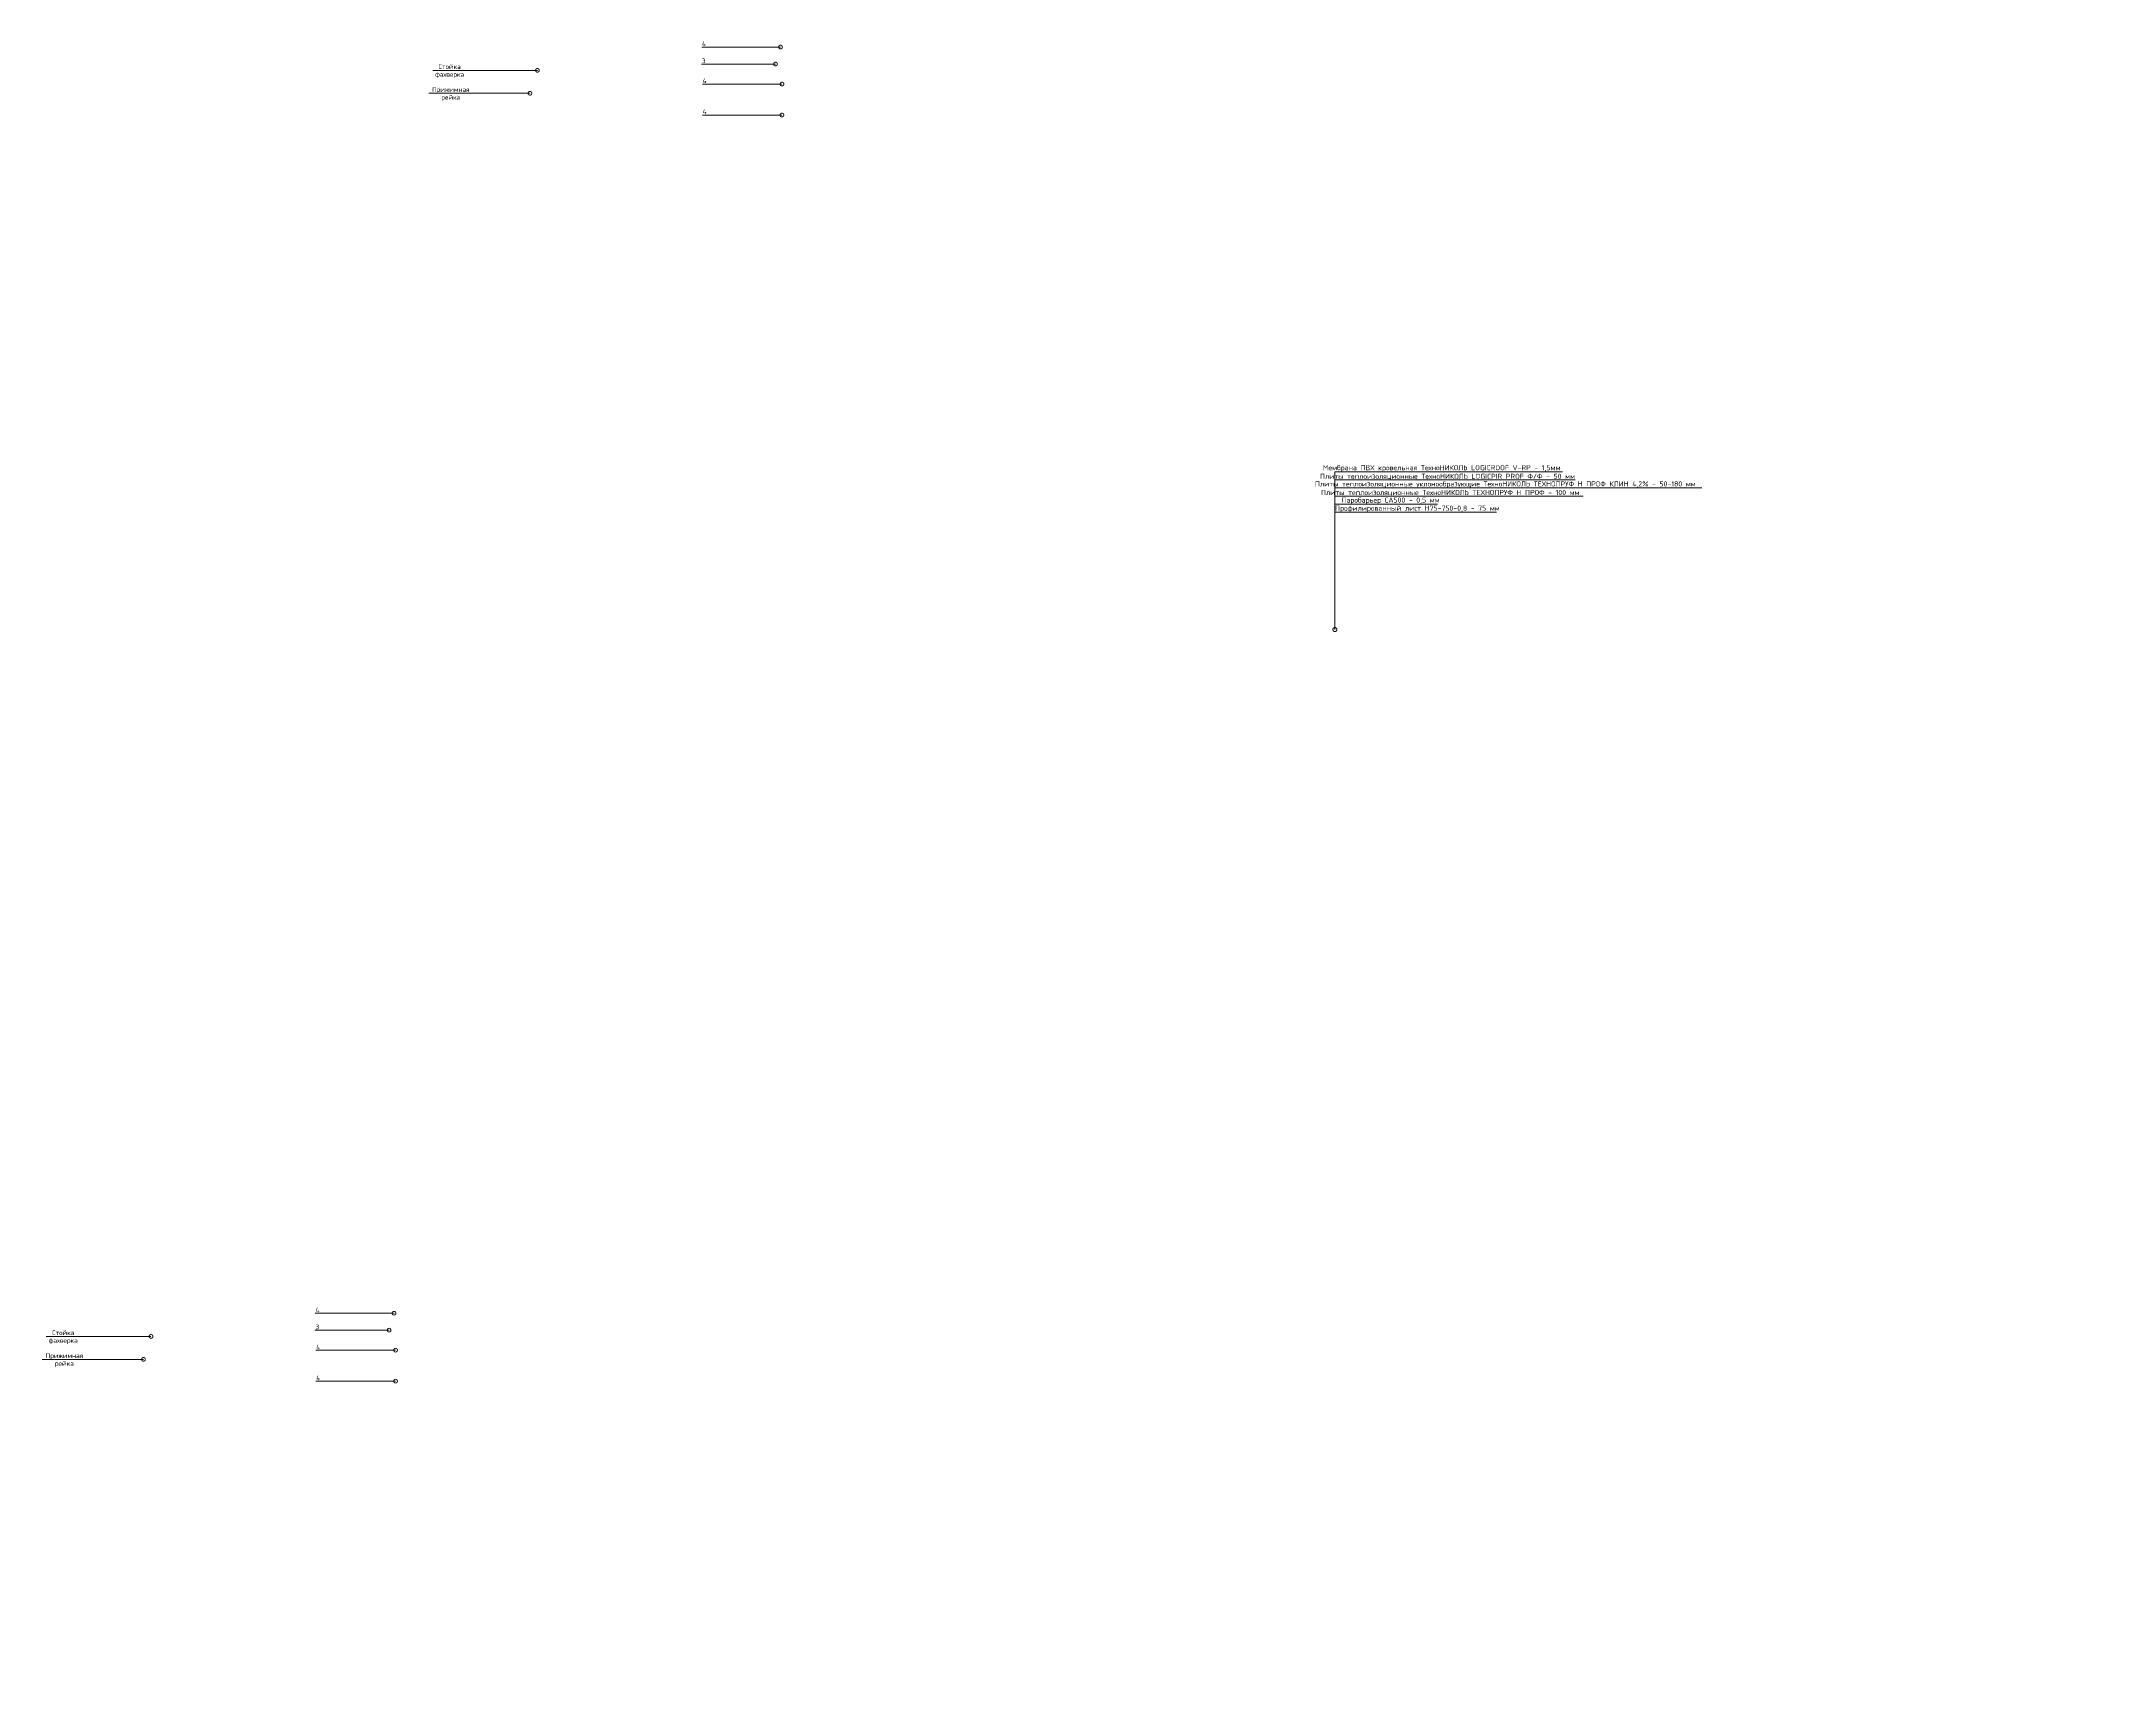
# Model space of a CAD drawing. Header units: millimetres. Extents: x -263990 to 193903, y -164417 to 240530.
# Drawn here: x -263990 to -149871, y -74439 to 15959 of the extents above; entities that cross this region are included whole.
import ezdxf
from ezdxf import colors
from ezdxf.entities.mleader import LeaderData, LeaderLine
from ezdxf.math import Vec2, Vec3

# ---------------------------------------------------------------- set-up
doc = ezdxf.new("R2010")
doc.units = ezdxf.units.MM
doc.header["$LTSCALE"] = 20
doc.layers.get('0').update_dxf_attribs({"lineweight": 0})
doc.layers.add('TN-АННОТАЦИИ', color=7, linetype='Continuous', lineweight=0)
doc.styles.add('TN-Текст', font='isocpeur.ttf')

# ---------------------------------------------------------------- blocks, each defined once
blk = doc.blocks.new('_DOTSMALL')
at = {"color": 0, "linetype": 'ByBlock', "const_width": 0.5}
blk.add_lwpolyline([(-0.0625, 0, 1), (0.0625, 0, 1)], format="xyb", close=True, dxfattribs=at)

msp = doc.modelspace()

# ---------------------------------------------------------------- leaders
at = {"layer": 'TN-АННОТАЦИИ'}
ml = msp.add_multileader_mtext('Standard', dxfattribs=at)
ml.set_content('3', color=256, style='TN-Текст')
ml.set_leader_properties(color=256, linetype='ByLayer', lineweight=-1)
ml.set_arrow_properties(name='DOTSMALL')
ml.build(insert=Vec2(0, 0))
ml.multileader.update_dxf_attribs({"text_left_attachment_type": 6, "text_right_attachment_type": 6, "dogleg_length": 100, "arrow_head_size": 410.3994, "scale": 10})
ctx = ml.context
ctx.base_point, ctx.scale, ctx.char_height, ctx.arrow_head_size, ctx.landing_gap_size, ctx.plane_origin = Vec3(-227596.84403, 14715.42323), 10, 256.49962, 410.3994, 0, Vec3(-205456.82838, 7027.71467)
ctx.left_attachment, ctx.right_attachment, ctx.text_align_type = 6, 6, 1
notes = []
notes.append((ctx, [(1, (1, 1, 0), (-227384.67453, 14715.42323), (-1, 0), 83.91969, [(0, [(-223582.08423, 14715.42323)], 0, [])])]))
ctx.mtext.insert, ctx.mtext.alignment, ctx.mtext.line_spacing_style, ctx.mtext.flow_direction = Vec3(-227532.71912, 15023.22278), 2, 2, 5
ml = msp.add_multileader_mtext('Standard', dxfattribs=at)
ml.set_content('4', color=256, style='TN-Текст')
ml.set_leader_properties(color=256, linetype='ByLayer', lineweight=-1)
ml.set_arrow_properties(name='DOTSMALL')
ml.build(insert=Vec2(0, 0))
ml.multileader.update_dxf_attribs({"text_left_attachment_type": 6, "text_right_attachment_type": 6, "dogleg_length": 100, "arrow_head_size": 410.3994, "scale": 10})
ctx = ml.context
ctx.base_point, ctx.scale, ctx.char_height, ctx.arrow_head_size, ctx.landing_gap_size, ctx.plane_origin = Vec3(-227601.27182, 15650.0407), 10, 256.49962, 410.3994, 0, Vec3(-205693.67628, 7962.33214)
ctx.left_attachment, ctx.right_attachment, ctx.text_align_type = 6, 6, 1
notes.append((ctx, [(1, (1, 1, 0), (-227363.45236, 15650.0407), (-1, 0), 83.91969, [(0, [(-223309.96388, 15650.0407)], 0, [])])]))
ctx.mtext.insert, ctx.mtext.alignment, ctx.mtext.line_spacing_style, ctx.mtext.flow_direction = Vec3(-227524.32193, 15957.84025), 2, 2, 5
ml = msp.add_multileader_mtext('Standard', dxfattribs=at)
ml.set_content('Стойка\\Pфахверка', color=256, style='TN-Текст')
ml.set_leader_properties(color=256, linetype='ByLayer', lineweight=-1)
ml.set_arrow_properties(name='DOTSMALL')
ml.build(insert=Vec2(0, 0))
ml.multileader.update_dxf_attribs({"text_left_attachment_type": 6, "text_right_attachment_type": 6, "dogleg_length": 100, "arrow_head_size": 410.3994, "scale": 10})
ctx = ml.context
ctx.base_point, ctx.scale, ctx.char_height, ctx.arrow_head_size, ctx.landing_gap_size, ctx.plane_origin = Vec3(-242262.0829, 14369.0103), 10, 256.499622, 410.3994, 0, Vec3(-219512.48479, 6681.30173)
ctx.left_attachment, ctx.right_attachment, ctx.text_align_type = 6, 6, 1
notes.append((ctx, [(1, (1, 1, 0), (-240690.4654, 14369.0103), (-1, 0), 83.91969, [(0, [(-236690.31546, 14369.0103)], 0, [])])]))
ctx.mtext.insert, ctx.mtext.alignment, ctx.mtext.line_spacing_style, ctx.mtext.flow_direction = Vec3(-241518.234, 14702.45981), 2, 2, 5
ml = msp.add_multileader_mtext('Standard', dxfattribs=at)
ml.set_content('4', color=256, style='TN-Текст')
ml.set_leader_properties(color=256, linetype='ByLayer', lineweight=-1)
ml.set_arrow_properties(name='DOTSMALL')
ml.build(insert=Vec2(0, 0))
ml.multileader.update_dxf_attribs({"text_left_attachment_type": 6, "text_right_attachment_type": 6, "dogleg_length": 100, "arrow_head_size": 410.3994, "scale": 10})
ctx = ml.context
ctx.base_point, ctx.scale, ctx.char_height, ctx.arrow_head_size, ctx.landing_gap_size, ctx.plane_origin = Vec3(-227563.25269, 13612.58157), 10, 256.49962, 410.3994, 0, Vec3(-205609.75659, 5924.87301)
ctx.left_attachment, ctx.right_attachment, ctx.text_align_type = 6, 6, 1
notes.append((ctx, [(1, (1, 1, 0), (-227325.43323, 13612.58157), (-1, 0), 83.91969, [(0, [(-223226.04419, 13612.58157)], 0, [])])]))
ctx.mtext.insert, ctx.mtext.alignment, ctx.mtext.line_spacing_style, ctx.mtext.flow_direction = Vec3(-227486.30281, 13920.38112), 2, 2, 5
ml = msp.add_multileader_mtext('Standard', dxfattribs=at)
ml.set_content('Прижимная\\Pрейка', color=256, style='TN-Текст')
ml.set_leader_properties(color=256, linetype='ByLayer', lineweight=-1)
ml.set_arrow_properties(name='DOTSMALL')
ml.build(insert=Vec2(0, 0))
ml.multileader.update_dxf_attribs({"text_left_attachment_type": 6, "text_right_attachment_type": 6, "dogleg_length": 100, "arrow_head_size": 410.3994, "scale": 10})
ctx = ml.context
ctx.base_point, ctx.scale, ctx.char_height, ctx.arrow_head_size, ctx.landing_gap_size, ctx.plane_origin = Vec3(-242301.69003, 13106.48651), 10, 256.499622, 410.3994, 0, Vec3(-219512.48479, 5418.77795)
ctx.left_attachment, ctx.right_attachment, ctx.text_align_type = 6, 6, 1
notes.append((ctx, [(1, (1, 1, 0), (-240524.87283, 13106.48651), (-1, 0), 83.91969, [(0, [(-237102.29422, 13106.48651)], 0, [])])]))
ctx.mtext.insert, ctx.mtext.alignment, ctx.mtext.line_spacing_style, ctx.mtext.flow_direction = Vec3(-241455.24128, 13439.93602), 2, 2, 5
ml = msp.add_multileader_mtext('Standard', dxfattribs=at)
ml.set_content('4', color=256, style='TN-Текст')
ml.set_leader_properties(color=256, linetype='ByLayer', lineweight=-1)
ml.set_arrow_properties(name='DOTSMALL')
ml.build(insert=Vec2(0, 0))
ml.multileader.update_dxf_attribs({"text_left_attachment_type": 6, "text_right_attachment_type": 6, "dogleg_length": 100, "arrow_head_size": 410.3994, "scale": 10})
ctx = ml.context
ctx.base_point, ctx.scale, ctx.char_height, ctx.arrow_head_size, ctx.landing_gap_size, ctx.plane_origin = Vec3(-227563.25269, 11908.03956), 10, 256.49962, 410.3994, 0, Vec3(-205609.75659, 4220.33099)
ctx.left_attachment, ctx.right_attachment, ctx.text_align_type = 6, 6, 1
notes.append((ctx, [(1, (1, 1, 0), (-227325.43323, 11908.03956), (-1, 0), 83.91969, [(0, [(-223226.04419, 11908.03956)], 0, [])])]))
ctx.mtext.insert, ctx.mtext.alignment, ctx.mtext.line_spacing_style, ctx.mtext.flow_direction = Vec3(-227486.30281, 12215.8391), 2, 2, 5
ml = msp.add_multileader_mtext('Standard', dxfattribs=at)
ml.set_content('Мембрана ПВХ кровельная ТехноНИКОЛЬ LOGICROOF V-RP - 1,5мм', color=256, style='TN-Текст')
ml.set_leader_properties(color=256, linetype='ByLayer', lineweight=-1)
ml.set_arrow_properties(name='DOTSMALL')
ml.build(insert=Vec2(0, 0))
ml.multileader.update_dxf_attribs({"text_left_attachment_type": 6, "text_right_attachment_type": 6, "dogleg_length": 100, "arrow_head_size": 445.61636, "scale": 10})
ctx = ml.context
ctx.base_point, ctx.scale, ctx.char_height, ctx.arrow_head_size, ctx.landing_gap_size, ctx.plane_origin = Vec3(-192697.47526, -7729.20949), 10, 278.5102279, 445.61636, 0, Vec3(-216211.61499, -17540.02046)
ctx.left_attachment, ctx.right_attachment, ctx.text_align_type = 6, 6, 1
notes.append((ctx, [(1, (1, 1, 0), (-192788.59622, -7729.20949), (1, 0), 91.12096, [(1, [(-192788.59622, -16417.31942)], 0, [])])]))
ctx.mtext.insert, ctx.mtext.alignment, ctx.mtext.line_spacing_style, ctx.mtext.flow_direction = Vec3(-186911.42528, -7367.14619), 2, 2, 5
ml = msp.add_multileader_mtext('Standard', dxfattribs=at)
ml.set_content('Плиты теплоизоляционные ТехноНИКОЛЬ LOGICPIR PROF Ф/Ф - 50 мм', color=256, style='TN-Текст')
ml.set_leader_properties(color=256, linetype='ByLayer', lineweight=-1)
ml.set_arrow_properties(name='DOTSMALL')
ml.build(insert=Vec2(0, 0))
ml.multileader.update_dxf_attribs({"text_left_attachment_type": 6, "text_right_attachment_type": 6, "dogleg_length": 100, "arrow_head_size": 445.61636, "scale": 10})
ctx = ml.context
ctx.base_point, ctx.scale, ctx.char_height, ctx.arrow_head_size, ctx.landing_gap_size, ctx.plane_origin = Vec3(-192697.47526, -8174.82586), 10, 278.5102279, 445.61636, 0, Vec3(-216211.61499, -17985.63683)
ctx.left_attachment, ctx.right_attachment, ctx.text_align_type = 6, 6, 1
notes.append((ctx, [(1, (1, 1, 0), (-192788.59622, -8174.82586), (1, 0), 91.12096, [(1, [(-192788.59622, -16417.31942)], 0, [])])]))
ctx.mtext.insert, ctx.mtext.alignment, ctx.mtext.line_spacing_style, ctx.mtext.flow_direction = Vec3(-186591.13851, -7840.61358), 2, 2, 5
ml = msp.add_multileader_mtext('Standard', dxfattribs=at)
ml.set_content('Плиты теплоизоляционные ТехноНИКОЛЬ ТЕХНОПРУФ Н ПРОФ - 100 мм', color=256, style='TN-Текст')
ml.set_leader_properties(color=256, linetype='ByLayer', lineweight=-1)
ml.set_arrow_properties(name='DOTSMALL')
ml.build(insert=Vec2(0, 0))
ml.multileader.update_dxf_attribs({"text_left_attachment_type": 6, "text_right_attachment_type": 6, "dogleg_length": 100, "arrow_head_size": 445.61636, "scale": 10})
ctx = ml.context
ctx.base_point, ctx.scale, ctx.char_height, ctx.arrow_head_size, ctx.landing_gap_size, ctx.plane_origin = Vec3(-192697.47526, -9066.05858), 10, 278.5102279, 445.61636, 0, Vec3(-216211.61499, -18876.88348)
ctx.left_attachment, ctx.right_attachment, ctx.text_align_type = 6, 6, 1
notes.append((ctx, [(1, (1, 1, 0), (-192788.59622, -9066.05858), (1, 0), 91.12096, [(1, [(-192788.59684, -16417.31942)], 0, [])])]))
ctx.mtext.insert, ctx.mtext.width, ctx.mtext.alignment, ctx.mtext.line_spacing_style, ctx.mtext.flow_direction = Vec3(-186437.95789, -8731.84631), 15510.3769671, 2, 2, 5
ml = msp.add_multileader_mtext('Standard', dxfattribs=at)
ml.set_content('Плиты теплоизоляционные уклонообразующие ТехноНИКОЛЬ ТЕХНОПРУФ Н ПРОФ КЛИН 4,2% - 50-180 мм', color=256, style='TN-Текст')
ml.set_leader_properties(color=256, linetype='ByLayer', lineweight=-1)
ml.set_arrow_properties(name='DOTSMALL')
ml.build(insert=Vec2(0, 0))
ml.multileader.update_dxf_attribs({"text_left_attachment_type": 6, "text_right_attachment_type": 6, "dogleg_length": 100, "arrow_head_size": 445.61636, "scale": 10})
ctx = ml.context
ctx.base_point, ctx.scale, ctx.char_height, ctx.arrow_head_size, ctx.landing_gap_size, ctx.plane_origin = Vec3(-192697.47526, -8620.44222), 10, 278.5102279, 445.61636, 0, Vec3(-216211.61499, -18431.25319)
ctx.left_attachment, ctx.right_attachment, ctx.text_align_type = 6, 6, 1
notes.append((ctx, [(1, (1, 1, 0), (-192788.59622, -8620.44222), (1, 0), 91.12096, [(1, [(-192788.59684, -16417.31942)], 0, [])])]))
ctx.mtext.insert, ctx.mtext.alignment, ctx.mtext.line_spacing_style, ctx.mtext.flow_direction = Vec3(-183409.15916, -8258.37892), 2, 2, 5
ml = msp.add_multileader_mtext('Standard', dxfattribs=at)
ml.set_content('Профилированный лист Н75-750-0,8 - 75 мм', color=256, style='TN-Текст')
ml.set_leader_properties(color=256, linetype='ByLayer', lineweight=-1)
ml.set_arrow_properties(name='DOTSMALL')
ml.build(insert=Vec2(0, 0))
ml.multileader.update_dxf_attribs({"text_left_attachment_type": 6, "text_right_attachment_type": 6, "dogleg_length": 100, "arrow_head_size": 445.61636, "scale": 10})
ctx = ml.context
ctx.base_point, ctx.scale, ctx.char_height, ctx.arrow_head_size, ctx.landing_gap_size, ctx.plane_origin = Vec3(-192126.66386, -9957.29131), 10, 278.5102279, 445.61636, 0, Vec3(-216211.61499, -20248.23068)
ctx.left_attachment, ctx.right_attachment, ctx.text_align_type = 6, 6, 1
notes.append((ctx, [(1, (1, 1, 0), (-192788.59622, -9957.29131), (1, 0), 661.93237, [(1, [(-192788.59759, -16417.31942)], 0, [])])]))
ctx.mtext.insert, ctx.mtext.width, ctx.mtext.alignment, ctx.mtext.line_spacing_style, ctx.mtext.flow_direction = Vec3(-188248.40893, -9595.22802), 10276.4865693, 2, 2, 5
ml = msp.add_multileader_mtext('Standard', dxfattribs=at)
ml.set_content('Паробарьер СА500 - 0,5 мм', color=256, style='TN-Текст')
ml.set_leader_properties(color=256, linetype='ByLayer', lineweight=-1)
ml.set_arrow_properties(name='DOTSMALL')
ml.build(insert=Vec2(0, 0))
ml.multileader.update_dxf_attribs({"text_left_attachment_type": 6, "text_right_attachment_type": 6, "dogleg_length": 100, "arrow_head_size": 445.61636, "scale": 10})
ctx = ml.context
ctx.base_point, ctx.scale, ctx.char_height, ctx.arrow_head_size, ctx.landing_gap_size, ctx.plane_origin = Vec3(-192126.66386, -9511.67495), 10, 278.5102279, 445.61636, 0, Vec3(-216211.61499, -20415.25515)
ctx.left_attachment, ctx.right_attachment, ctx.text_align_type = 6, 6, 1
notes.append((ctx, [(1, (1, 1, 0), (-192788.59622, -9511.67495), (1, 0), 661.93237, [(1, [(-192788.59759, -16417.31942)], 0, [])])]))
ctx.mtext.insert, ctx.mtext.alignment, ctx.mtext.line_spacing_style, ctx.mtext.flow_direction = Vec3(-189724.51314, -9149.61165), 2, 2, 5
ml = msp.add_multileader_mtext('Standard', dxfattribs=at)
ml.set_content('3', color=256, style='TN-Текст')
ml.set_leader_properties(color=256, linetype='ByLayer', lineweight=-1)
ml.set_arrow_properties(name='DOTSMALL')
ml.build(insert=Vec2(0, 0))
ml.multileader.update_dxf_attribs({"text_left_attachment_type": 6, "text_right_attachment_type": 6, "dogleg_length": 100, "arrow_head_size": 410.3994, "scale": 10})
ctx = ml.context
ctx.base_point, ctx.scale, ctx.char_height, ctx.arrow_head_size, ctx.landing_gap_size, ctx.plane_origin = Vec3(-248868.71996, -54984.26836), 10, 256.49962, 410.3994, 0, Vec3(-226728.70432, -62671.97693)
ctx.left_attachment, ctx.right_attachment, ctx.text_align_type = 6, 6, 1
notes.append((ctx, [(1, (1, 1, 0), (-248656.55046, -54984.26836), (-1, 0), 83.91969, [(0, [(-244853.96017, -54984.26836)], 0, [])])]))
ctx.mtext.insert, ctx.mtext.alignment, ctx.mtext.line_spacing_style, ctx.mtext.flow_direction = Vec3(-248804.59506, -54676.46881), 2, 2, 5
ml = msp.add_multileader_mtext('Standard', dxfattribs=at)
ml.set_content('4', color=256, style='TN-Текст')
ml.set_leader_properties(color=256, linetype='ByLayer', lineweight=-1)
ml.set_arrow_properties(name='DOTSMALL')
ml.build(insert=Vec2(0, 0))
ml.multileader.update_dxf_attribs({"text_left_attachment_type": 6, "text_right_attachment_type": 6, "dogleg_length": 100, "arrow_head_size": 410.3994, "scale": 10})
ctx = ml.context
ctx.base_point, ctx.scale, ctx.char_height, ctx.arrow_head_size, ctx.landing_gap_size, ctx.plane_origin = Vec3(-248873.14776, -54049.65089), 10, 256.49962, 410.3994, 0, Vec3(-226965.55221, -61737.35946)
ctx.left_attachment, ctx.right_attachment, ctx.text_align_type = 6, 6, 1
notes.append((ctx, [(1, (1, 1, 0), (-248635.32829, -54049.65089), (-1, 0), 83.91969, [(0, [(-244581.83981, -54049.65089)], 0, [])])]))
ctx.mtext.insert, ctx.mtext.alignment, ctx.mtext.line_spacing_style, ctx.mtext.flow_direction = Vec3(-248796.19787, -53741.85134), 2, 2, 5
ml = msp.add_multileader_mtext('Standard', dxfattribs=at)
ml.set_content('Стойка\\Pфахверка', color=256, style='TN-Текст')
ml.set_leader_properties(color=256, linetype='ByLayer', lineweight=-1)
ml.set_arrow_properties(name='DOTSMALL')
ml.build(insert=Vec2(0, 0))
ml.multileader.update_dxf_attribs({"text_left_attachment_type": 6, "text_right_attachment_type": 6, "dogleg_length": 100, "arrow_head_size": 410.3994, "scale": 10})
ctx = ml.context
ctx.base_point, ctx.scale, ctx.char_height, ctx.arrow_head_size, ctx.landing_gap_size, ctx.plane_origin = Vec3(-263533.95884, -55330.68129), 10, 256.499622, 410.3994, 0, Vec3(-240784.36073, -63018.38986)
ctx.left_attachment, ctx.right_attachment, ctx.text_align_type = 6, 6, 1
notes.append((ctx, [(1, (1, 1, 0), (-261962.34134, -55330.68129), (-1, 0), 83.91969, [(0, [(-257962.19139, -55330.68129)], 0, [])])]))
ctx.mtext.insert, ctx.mtext.alignment, ctx.mtext.line_spacing_style, ctx.mtext.flow_direction = Vec3(-262790.10993, -54997.23179), 2, 2, 5
ml = msp.add_multileader_mtext('Standard', dxfattribs=at)
ml.set_content('4', color=256, style='TN-Текст')
ml.set_leader_properties(color=256, linetype='ByLayer', lineweight=-1)
ml.set_arrow_properties(name='DOTSMALL')
ml.build(insert=Vec2(0, 0))
ml.multileader.update_dxf_attribs({"text_left_attachment_type": 6, "text_right_attachment_type": 6, "dogleg_length": 100, "arrow_head_size": 410.3994, "scale": 10})
ctx = ml.context
ctx.base_point, ctx.scale, ctx.char_height, ctx.arrow_head_size, ctx.landing_gap_size, ctx.plane_origin = Vec3(-248835.12863, -56087.11002), 10, 256.49962, 410.3994, 0, Vec3(-226881.63252, -63774.81858)
ctx.left_attachment, ctx.right_attachment, ctx.text_align_type = 6, 6, 1
notes.append((ctx, [(1, (1, 1, 0), (-248597.30916, -56087.11002), (-1, 0), 83.91969, [(0, [(-244497.92012, -56087.11002)], 0, [])])]))
ctx.mtext.insert, ctx.mtext.alignment, ctx.mtext.line_spacing_style, ctx.mtext.flow_direction = Vec3(-248758.17874, -55779.31047), 2, 2, 5
ml = msp.add_multileader_mtext('Standard', dxfattribs=at)
ml.set_content('Прижимная\\Pрейка', color=256, style='TN-Текст')
ml.set_leader_properties(color=256, linetype='ByLayer', lineweight=-1)
ml.set_arrow_properties(name='DOTSMALL')
ml.build(insert=Vec2(0, 0))
ml.multileader.update_dxf_attribs({"text_left_attachment_type": 6, "text_right_attachment_type": 6, "dogleg_length": 100, "arrow_head_size": 410.3994, "scale": 10})
ctx = ml.context
ctx.base_point, ctx.scale, ctx.char_height, ctx.arrow_head_size, ctx.landing_gap_size, ctx.plane_origin = Vec3(-263573.56596, -56593.20508), 10, 256.499622, 410.3994, 0, Vec3(-240784.36073, -64280.91365)
ctx.left_attachment, ctx.right_attachment, ctx.text_align_type = 6, 6, 1
notes.append((ctx, [(1, (1, 1, 0), (-261796.74877, -56593.20508), (-1, 0), 83.91969, [(0, [(-258374.17016, -56593.20508)], 0, [])])]))
ctx.mtext.insert, ctx.mtext.alignment, ctx.mtext.line_spacing_style, ctx.mtext.flow_direction = Vec3(-262727.11721, -56259.75557), 2, 2, 5
ml = msp.add_multileader_mtext('Standard', dxfattribs=at)
ml.set_content('4', color=256, style='TN-Текст')
ml.set_leader_properties(color=256, linetype='ByLayer', lineweight=-1)
ml.set_arrow_properties(name='DOTSMALL')
ml.build(insert=Vec2(0, 0))
ml.multileader.update_dxf_attribs({"text_left_attachment_type": 6, "text_right_attachment_type": 6, "dogleg_length": 100, "arrow_head_size": 410.3994, "scale": 10})
ctx = ml.context
ctx.base_point, ctx.scale, ctx.char_height, ctx.arrow_head_size, ctx.landing_gap_size, ctx.plane_origin = Vec3(-248835.12863, -57791.65204), 10, 256.49962, 410.3994, 0, Vec3(-226881.63252, -65479.3606)
ctx.left_attachment, ctx.right_attachment, ctx.text_align_type = 6, 6, 1
notes.append((ctx, [(1, (1, 1, 0), (-248597.30916, -57791.65204), (-1, 0), 83.91969, [(0, [(-244497.92012, -57791.65204)], 0, [])])]))
ctx.mtext.insert, ctx.mtext.alignment, ctx.mtext.line_spacing_style, ctx.mtext.flow_direction = Vec3(-248758.17874, -57483.85249), 2, 2, 5
ml = msp.add_multileader_mtext('Standard', dxfattribs=at)
ml.set_content('Плиты теплоизоляционные ТехноНИКОЛЬ ТЕХНОРУФ Н ПРОФ - 100 мм', color=256, style='TN-Текст')
ml.set_leader_properties(color=256, linetype='ByLayer', lineweight=-1)
ml.set_arrow_properties(name='DOTSMALL')
ml.build(insert=Vec2(0, 0))
ml.multileader.update_dxf_attribs({"text_left_attachment_type": 5, "text_right_attachment_type": 5, "dogleg_length": 100, "arrow_head_size": 89.12327, "scale": 20})
ctx = ml.context
ctx.base_point, ctx.scale, ctx.char_height, ctx.arrow_head_size, ctx.landing_gap_size, ctx.plane_origin = Vec3(-126468.06878, -73767.09715), 20, 50, 89.12327, 0, Vec3(-149986.83287, -76996.71437)
ctx.left_attachment, ctx.right_attachment, ctx.text_align_type = 5, 5, 1
notes.append((ctx, [(1, (1, 1, 0), (-126563.8141, -73767.09715), (1, 0), 95.74532, [(1, [(-126563.81527, -74410.80541)], 0, [])])]))
ctx.mtext.insert, ctx.mtext.width, ctx.mtext.alignment, ctx.mtext.line_spacing_style, ctx.mtext.flow_direction = Vec3(-125364.31878, -73697.93048), 3102.0753934, 2, 2, 5
for ctx, leaders in notes:
    for number, flags, end, landing, length, lines in leaders:
        leader = LeaderData()
        leader.index, (leader.has_last_leader_line, leader.has_dogleg_vector, leader.attachment_direction) = number, flags
        leader.last_leader_point, leader.dogleg_vector, leader.dogleg_length = Vec3(end), Vec3(landing), length
        for number, points, colour, breaks in lines:
            line = LeaderLine()
            line.index, line.vertices, line.color, line.breaks = number, Vec3.list(points), colors.encode_raw_color(colour), breaks
            leader.lines.append(line)
        ctx.leaders.append(leader)

doc.saveas('drawing.dxf')
